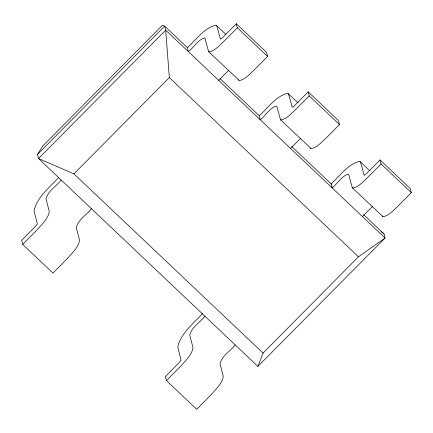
<?xml version="1.0" encoding="UTF-8"?>
<svg xmlns="http://www.w3.org/2000/svg" width="433" height="433" viewBox="0 0 433 433"><rect width="100%" height="100%" fill="white"/><g stroke="black" fill="none" stroke-linecap="round" stroke-linejoin="round"><path stroke-width="0.65" d="M187.343 47.614C196.225 39.977 203.819 28.048 215.807 25.19L216.879 26.148L220.473 39.181L222.134 38.017L236.304 23.728L266.566 52.404L267.61 56.452L253.7 70.492C249.392 74.249 245.235 79.504 239.357 80.554L208.582 51.635L204.988 38.315L204.538 37.893C197.67 39.971 193.843 47.598 188.393 51.662L187.343 47.614L164.648 26.11L162.37 25.287L42.78 145.981L37.444 154.484L38.494 158.532L257.884 366.399L263.064 353.074L358.464 256.796L385.083 238.026L384.039 233.977L363.758 214.763M37.444 154.484L164.648 26.11L165.693 30.158L169.335 77.599L358.464 256.796M58.753 177.389C49.735 187.446 37.151 196.972 34.028 210.687L37.33 223.904L35.815 226.048L21.65 240.364L22.695 244.412L52.956 273.082L66.871 259.042C71.683 253.429 78.276 247.855 79.564 240.277L76.246 227.455C78.308 219.536 86.735 214.811 91.45 208.711M61.188 180.036C56.474 186.141 48.047 190.866 45.985 198.785L49.302 211.607C48.014 219.185 41.422 224.759 36.61 230.367L22.695 244.412M257.884 366.399L385.083 238.026L165.693 30.158L38.494 158.532L73.935 173.882L169.335 77.599M236.304 23.728L237.354 27.777L223.439 41.822C219.13 45.573 214.974 50.834 209.096 51.879L208.582 51.635M218.649 80.338L228.684 70.325M288.41 93.642L292.34 107.276L294.002 106.112L308.172 91.823L338.433 120.498L339.483 124.547L325.567 138.587C321.259 142.343 317.102 147.599 311.224 148.649L280.454 119.73L276.86 106.41L276.406 105.988C269.537 108.066 265.716 115.687 260.26 119.757L259.21 115.708C268.092 108.071 275.686 96.142 287.68 93.284L298.169 102.886M308.172 91.823L309.222 95.872L295.306 109.912C290.998 113.668 286.841 118.929 280.963 119.973L280.454 119.73M290.521 148.427L300.551 138.419M202.487 313.579C193.475 323.635 180.891 333.161 177.763 346.876L181.064 360.094L179.554 362.237L165.39 376.548L166.434 380.596L196.696 409.272L210.606 395.226C215.417 389.619 222.01 384.044 223.298 376.466L219.986 363.644C222.048 355.726 230.47 351.001 235.184 344.895M204.923 316.225C200.208 322.331 191.787 327.056 189.724 334.974L193.037 347.791C191.749 355.374 185.156 360.943 180.35 366.556L166.434 380.596M380.044 159.918L365.869 174.201L364.207 175.37L360.619 162.337L359.547 161.379C347.553 164.237 339.965 176.166 331.083 183.803L332.127 187.852C337.583 183.781 341.404 176.161 348.273 174.077L348.727 174.504L352.321 187.825L383.091 216.744C388.975 215.694 393.126 210.438 397.44 206.682L411.35 192.636L410.305 188.588L380.044 159.918L381.089 163.966L411.35 192.636M381.089 163.966L367.179 178.006C362.87 181.763 358.713 187.024 352.83 188.068L352.321 187.825M362.389 216.522L372.418 206.514M381.029 231.552L384.039 233.977M237.354 27.777L267.61 56.452M309.222 95.872L339.483 124.547M216.543 25.547L225.815 34.331M360.278 161.736L370.042 170.981M220.051 78.606L259.21 115.708M291.918 146.695L331.521 184.22M73.935 173.882L263.064 353.074M382.301 215.997L382.583 216.495M310.434 147.902L310.71 148.4M238.567 79.807L238.843 80.305"/></g></svg>
